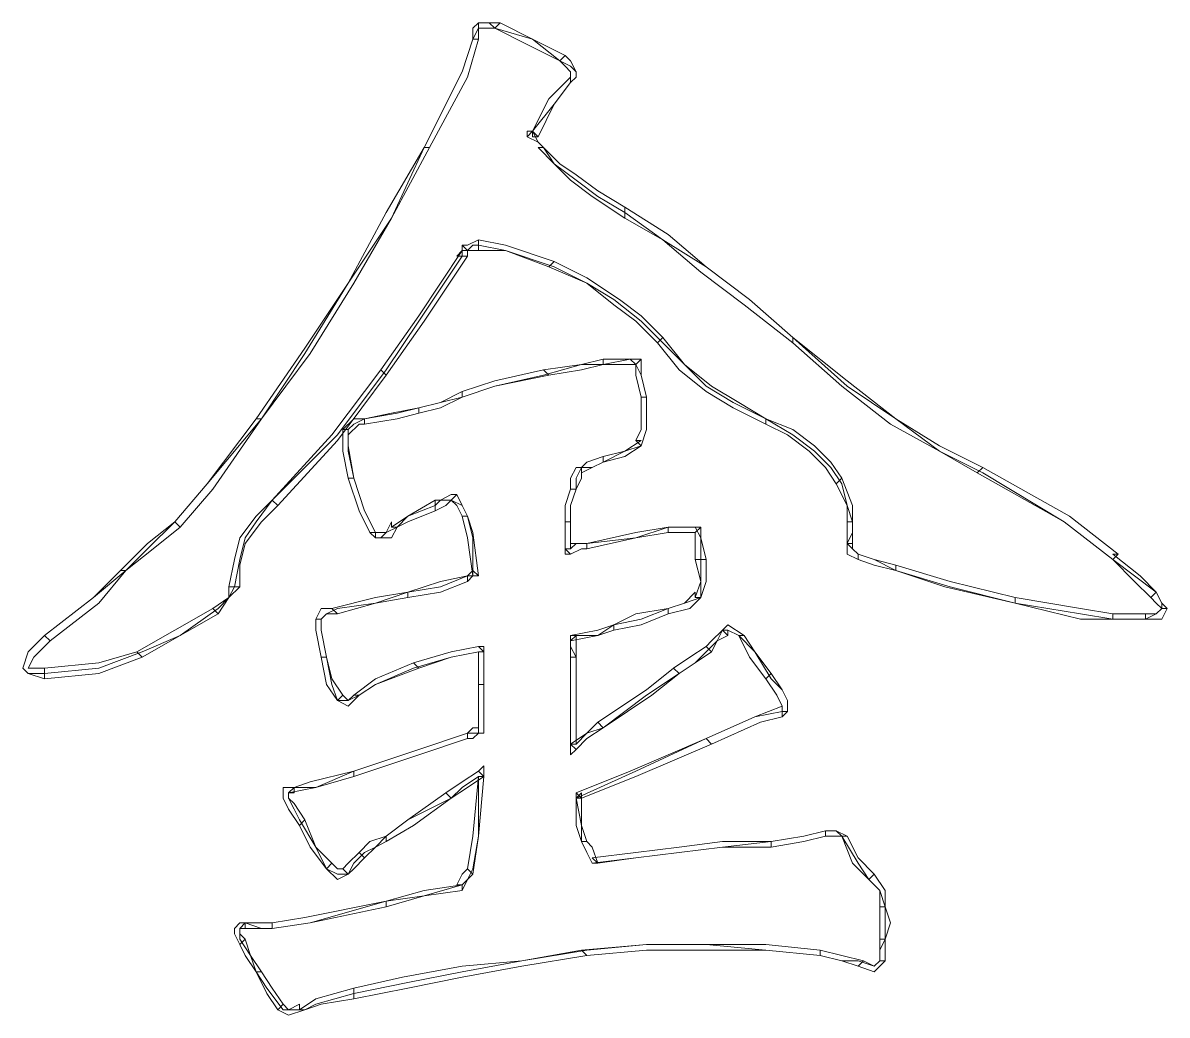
# Model space of a CAD drawing. Extents: x -66030 to 95157, y -13132 to 45879.
# Drawn here: x 71762 to 72587, y 41124 to 41839 of the extents above; entities that cross this region are included whole.
import ezdxf

# ---------------------------------------------------------------- set-up
doc = ezdxf.new("R2010")
doc.units = 0
doc.header["$LTSCALE"] = 100
doc.header["$MEASUREMENT"] = 0
doc.layers.get('0').update_dxf_attribs({"linetype": 'CONTINUOUS'})

msp = doc.modelspace()

# ---------------------------------------------------------------- linework, layer by layer
at = {"lineweight": 0}
for points in [[(72453.8, 41514.34), (72422.55, 41529.97), (72391.3, 41553.4), (72356.15, 41576.84), (72317.09, 41611.99), (72285.84, 41639.34), (72254.59, 41662.77), (72223.34, 41682.3), (72196, 41701.83), (72176.47, 41713.55), (72160.85, 41725.27), (72145.22, 41736.98), (72137.41, 41748.7), (72133.51, 41752.61), (72129.6, 41760.42), (72129.6, 41760.42), (72129.6, 41760.42), (72145.22, 41779.95), (72156.94, 41795.57), (72160.85, 41799.48), (72160.85, 41803.39), (72156.94, 41807.29), (72149.13, 41811.2), (72129.6, 41826.82), (72102.26, 41834.63), (72098.35, 41838.54), (72090.54, 41838.54), (72090.54, 41834.63), (72086.63, 41826.82), (72078.82, 41803.39), (72051.48, 41748.7), (72028.04, 41697.93), (71996.8, 41651.05), (71965.55, 41600.28), (71934.3, 41553.4), (71895.24, 41506.53), (71871.81, 41479.19), (71852.28, 41459.66), (71836.65, 41444.04), (71813.22, 41424.51), (71778.06, 41397.17), (71766.34, 41385.45), (71762.44, 41373.73), (71766.34, 41369.82), (71778.06, 41369.82), (71817.12, 41373.73), (71848.37, 41385.45), (71875.71, 41397.17), (71903.05, 41416.7), (71910.87, 41424.51), (71914.77, 41432.32), (71918.68, 41451.85), (71922.58, 41467.47), (71930.4, 41479.19), (71942.11, 41494.81), (71988.98, 41541.69), (72024.14, 41588.56), (72047.57, 41623.71), (72078.82, 41670.58), (72078.82, 41674.49), (72082.73, 41674.49), (72086.63, 41678.4), (72090.54, 41678.4), (72110.07, 41674.49), (72145.22, 41662.77), (72168.66, 41651.05), (72188.19, 41639.34), (72207.72, 41623.71), (72223.34, 41608.09), (72238.97, 41592.46), (72254.59, 41576.84), (72274.12, 41565.12), (72297.56, 41553.4), (72317.09, 41541.69), (72332.71, 41529.97), (72344.43, 41518.25), (72352.24, 41506.53), (72356.15, 41490.91), (72360.05, 41479.19), (72360.05, 41471.38), (72356.15, 41463.57), (72360.05, 41459.66), (72363.96, 41455.76), (72375.68, 41451.85), (72391.3, 41444.04), (72430.36, 41432.32), (72477.23, 41420.6), (72524.1, 41412.79), (72547.54, 41408.88), (72559.26, 41408.88), (72570.97, 41408.88), (72578.79, 41412.79), (72582.69, 41416.7), (72582.69, 41420.6), (72578.79, 41428.41), (72563.16, 41440.13), (72547.54, 41451.85), (72512.38, 41479.19), (72453.8, 41514.34)], [(72090.54, 41826.82), (72090.54, 41826.82), (72090.54, 41834.63), (72094.45, 41834.63), (72094.45, 41834.63), (72102.26, 41834.63), (72106.16, 41838.54), (72098.35, 41838.54), (72090.54, 41838.54), (72086.63, 41834.63), (72086.63, 41826.82), (72086.63, 41826.82), (72090.54, 41826.82), (72090.54, 41826.82), (72090.54, 41826.82)], [(72102.26, 41834.63), (72102.26, 41834.63), (72125.69, 41822.92), (72149.13, 41811.2), (72153.04, 41815.1), (72129.6, 41826.82), (72106.16, 41838.54), (72106.16, 41838.54), (72102.26, 41834.63), (72102.26, 41834.63), (72102.26, 41834.63)], [(72055.39, 41748.7), (72055.39, 41748.7), (72082.73, 41799.48), (72090.54, 41826.82), (72086.63, 41826.82), (72078.82, 41803.39), (72051.48, 41748.7), (72051.48, 41748.7), (72051.48, 41748.7), (72051.48, 41748.7), (72051.48, 41748.7)], [(72149.13, 41811.2), (72149.13, 41811.2), (72153.04, 41807.29), (72156.94, 41803.39), (72156.94, 41799.48), (72156.94, 41799.48), (72156.94, 41795.57), (72160.85, 41799.48), (72160.85, 41803.39), (72156.94, 41811.2), (72153.04, 41815.1), (72153.04, 41815.1), (72153.04, 41815.1), (72153.04, 41815.1), (72153.04, 41815.1)], [(72156.94, 41799.48), (72156.94, 41799.48), (72141.32, 41783.86), (72129.6, 41760.42), (72133.51, 41756.51), (72145.22, 41779.95), (72156.94, 41795.57), (72156.94, 41795.57), (72156.94, 41799.48), (72156.94, 41799.48), (72156.94, 41799.48)], [(72129.6, 41760.42), (72125.69, 41756.51), (72133.51, 41752.61), (72137.41, 41748.7), (72137.41, 41748.7), (72133.51, 41752.61), (72129.6, 41760.42), (72129.6, 41756.51), (72129.6, 41760.42), (72125.69, 41760.42), (72125.69, 41756.51)], [(72129.6, 41760.42), (72129.6, 41760.42), (72129.6, 41760.42), (72129.6, 41760.42), (72129.6, 41756.51), (72129.6, 41756.51), (72129.6, 41756.51), (72133.51, 41756.51), (72129.6, 41756.51), (72133.51, 41756.51), (72133.51, 41756.51)], [(71934.3, 41553.4), (71934.3, 41553.4), (71969.46, 41600.28), (72000.7, 41651.05), (72028.04, 41697.93), (72055.39, 41748.7), (72051.48, 41748.7), (72024.14, 41701.83), (71996.8, 41651.05), (71965.55, 41604.18), (71930.4, 41553.4), (71930.4, 41553.4)], [(72137.41, 41748.7), (72133.51, 41748.7), (72145.22, 41736.98), (72156.94, 41725.27), (72172.57, 41713.55), (72196, 41697.93), (72196, 41705.74), (72176.47, 41717.46), (72160.85, 41729.17), (72149.13, 41736.98), (72137.41, 41748.7), (72137.41, 41748.7), (72137.41, 41748.7), (72137.41, 41748.7), (72137.41, 41748.7)], [(72196, 41697.93), (72196, 41697.93), (72223.34, 41682.3), (72250.68, 41658.87), (72281.93, 41635.43), (72317.09, 41608.09), (72317.09, 41611.99), (72285.84, 41639.34), (72254.59, 41662.77), (72227.25, 41686.21), (72196, 41705.74), (72196, 41705.74), (72196, 41705.74), (72196, 41705.74), (72196, 41705.74)], [(72078.82, 41678.4), (72078.82, 41678.4), (72078.82, 41674.49), (72074.92, 41670.58), (72082.73, 41670.58), (72082.73, 41670.58), (72082.73, 41674.49), (72082.73, 41674.49), (72078.82, 41678.4), (72078.82, 41678.4), (72078.82, 41678.4)], [(72090.54, 41682.3), (72090.54, 41682.3), (72082.73, 41678.4), (72078.82, 41678.4), (72082.73, 41674.49), (72086.63, 41674.49), (72090.54, 41674.49), (72090.54, 41674.49), (72090.54, 41674.49), (72090.54, 41674.49), (72090.54, 41674.49)], [(72145.22, 41666.68), (72145.22, 41666.68), (72110.07, 41678.4), (72090.54, 41682.3), (72090.54, 41674.49), (72110.07, 41674.49), (72141.32, 41662.77), (72141.32, 41662.77), (72141.32, 41662.77), (72141.32, 41662.77), (72141.32, 41662.77)], [(72074.92, 41670.58), (72078.82, 41674.49), (72047.57, 41627.62), (72020.23, 41588.56), (72024.14, 41584.65), (72051.48, 41623.71), (72082.73, 41670.58), (72082.73, 41670.58), (72082.73, 41670.58), (72082.73, 41670.58), (72082.73, 41670.58)], [(72223.34, 41611.99), (72223.34, 41611.99), (72207.72, 41627.62), (72192.1, 41639.34), (72168.66, 41654.96), (72145.22, 41666.68), (72141.32, 41662.77), (72168.66, 41651.05), (72188.19, 41635.43), (72203.81, 41623.71), (72219.44, 41608.09), (72219.44, 41608.09), (72219.44, 41608.09), (72219.44, 41608.09), (72219.44, 41608.09)], [(72297.56, 41553.4), (72297.56, 41553.4), (72278.03, 41565.12), (72258.5, 41576.84), (72238.97, 41592.46), (72223.34, 41611.99), (72219.44, 41608.09), (72235.06, 41588.56), (72254.59, 41572.93), (72274.12, 41561.22), (72297.56, 41549.5), (72297.56, 41549.5), (72297.56, 41553.4), (72297.56, 41553.4), (72297.56, 41553.4)], [(72317.09, 41608.09), (72317.09, 41608.09), (72352.24, 41576.84), (72387.39, 41549.5), (72422.55, 41529.97), (72449.89, 41514.34), (72453.8, 41518.25), (72422.55, 41533.87), (72391.3, 41553.4), (72356.15, 41580.75), (72317.09, 41611.99), (72317.09, 41611.99), (72317.09, 41611.99), (72317.09, 41611.99), (72317.09, 41611.99)], [(72168.66, 41170.62), (72211.63, 41174.53), (72254.59, 41174.53), (72297.56, 41170.62), (72336.62, 41166.71), (72352.24, 41162.81), (72363.96, 41162.81), (72375.68, 41158.9), (72379.58, 41162.81), (72379.58, 41170.62), (72383.49, 41178.43), (72383.49, 41190.15), (72383.49, 41201.87), (72379.58, 41213.59), (72371.77, 41221.4), (72363.96, 41233.12), (72352.24, 41252.64), (72348.33, 41256.55), (72340.52, 41256.55), (72324.9, 41252.64), (72301.46, 41248.74), (72266.31, 41244.83), (72235.06, 41240.93), (72203.81, 41237.02), (72172.57, 41233.12), (72168.66, 41240.93), (72164.75, 41248.74), (72164.75, 41260.46), (72160.85, 41279.99), (72160.85, 41279.99), (72160.85, 41279.99), (72203.81, 41299.52), (72254.59, 41322.95), (72289.74, 41338.58), (72309.27, 41342.48), (72313.18, 41342.48), (72313.18, 41350.29), (72309.27, 41358.11), (72301.46, 41365.92), (72289.74, 41385.45), (72278.03, 41397.17), (72270.21, 41401.07), (72266.31, 41401.07), (72262.4, 41393.26), (72254.59, 41385.45), (72246.78, 41377.64), (72235.06, 41369.82), (72211.63, 41354.2), (72180.38, 41330.76), (72168.66, 41326.86), (72160.85, 41319.05), (72160.85, 41346.39), (72160.85, 41381.54), (72156.94, 41389.35), (72156.94, 41397.17), (72176.47, 41397.17), (72188.19, 41404.98), (72207.72, 41408.88), (72227.25, 41416.7), (72238.97, 41420.6), (72250.68, 41424.51), (72250.68, 41436.23), (72250.68, 41451.85), (72250.68, 41467.47), (72246.78, 41475.29), (72242.87, 41475.29), (72227.25, 41475.29), (72203.81, 41467.47), (72168.66, 41463.57), (72160.85, 41463.57), (72156.94, 41459.66), (72156.94, 41471.38), (72156.94, 41479.19), (72156.94, 41490.91), (72160.85, 41502.63), (72160.85, 41510.44), (72164.75, 41518.25), (72172.57, 41518.25), (72180.38, 41522.16), (72196, 41529.97), (72207.72, 41533.87), (72211.63, 41545.59), (72211.63, 41569.03), (72207.72, 41584.65), (72203.81, 41592.46), (72199.91, 41596.37), (72180.38, 41592.46), (72164.75, 41592.46), (72137.41, 41584.65), (72102.26, 41576.84), (72078.82, 41569.03), (72063.2, 41565.12), (72047.57, 41561.22), (72031.95, 41557.31), (72008.51, 41553.4), (72000.7, 41549.5), (71996.8, 41545.59), (71996.8, 41529.97), (72000.7, 41510.44), (72008.51, 41487), (72016.33, 41471.38), (72016.33, 41467.47), (72020.23, 41467.47), (72024.14, 41471.38), (72031.95, 41475.29), (72039.76, 41483.1), (72059.29, 41490.91), (72063.2, 41494.81), (72071.01, 41494.81), (72078.82, 41490.91), (72082.73, 41483.1), (72086.63, 41467.47), (72086.63, 41440.13), (72086.63, 41440.13), (72082.73, 41440.13), (72063.2, 41432.32), (72039.76, 41428.41), (72016.33, 41420.6), (71988.98, 41416.7), (71981.17, 41412.79), (71977.27, 41408.88), (71977.27, 41401.07), (71981.17, 41381.54), (71985.08, 41362.01), (71988.98, 41350.29), (71996.8, 41350.29), (72004.61, 41354.2), (72016.33, 41362.01), (72043.67, 41373.73), (72071.01, 41381.54), (72090.54, 41385.45), (72090.54, 41373.73), (72090.54, 41362.01), (72090.54, 41346.39), (72090.54, 41326.86), (72086.63, 41326.86), (72082.73, 41326.86), (72047.57, 41315.14), (72000.7, 41299.52), (71973.36, 41287.8), (71957.74, 41287.8), (71953.83, 41283.89), (71953.83, 41279.99), (71957.74, 41272.17), (71961.64, 41264.36), (71973.36, 41244.83), (71981.17, 41229.21), (71988.98, 41225.3), (71996.8, 41225.3), (72000.7, 41233.12), (72008.51, 41240.93), (72016.33, 41244.83), (72024.14, 41252.64), (72039.76, 41264.36), (72071.01, 41279.99), (72078.82, 41287.8), (72090.54, 41295.61), (72090.54, 41252.64), (72086.63, 41229.21), (72082.73, 41221.4), (72078.82, 41217.49), (72051.48, 41209.68), (72024.14, 41205.77), (71969.46, 41190.15), (71942.11, 41186.24), (71934.3, 41186.24), (71922.58, 41190.15), (71918.68, 41186.24), (71918.68, 41186.24), (71918.68, 41182.34), (71918.68, 41178.43), (71926.49, 41166.71), (71930.4, 41155), (71938.21, 41143.28), (71949.93, 41127.65), (71953.83, 41127.65), (71965.55, 41127.65), (71973.36, 41131.56), (72000.7, 41139.37), (72039.76, 41147.18), (72078.82, 41155), (72121.79, 41162.81), (72168.66, 41170.62)], [(72141.32, 41584.65), (72141.32, 41584.65), (72164.75, 41588.56), (72180.38, 41592.46), (72180.38, 41596.37), (72164.75, 41592.46), (72137.41, 41588.56), (72137.41, 41588.56)], [(72180.38, 41592.46), (72180.38, 41592.46), (72199.91, 41592.46), (72203.81, 41592.46), (72207.72, 41596.37), (72199.91, 41596.37), (72180.38, 41596.37), (72180.38, 41596.37), (72180.38, 41596.37), (72180.38, 41596.37), (72180.38, 41596.37)], [(72203.81, 41592.46), (72203.81, 41592.46), (72203.81, 41584.65), (72207.72, 41569.03), (72211.63, 41569.03), (72207.72, 41584.65), (72207.72, 41596.37), (72207.72, 41596.37), (72207.72, 41596.37), (72207.72, 41596.37), (72207.72, 41596.37)], [(72020.23, 41588.56), (72020.23, 41588.56), (71985.08, 41541.69), (71942.11, 41494.81), (71946.02, 41490.91), (71988.98, 41537.78), (72024.14, 41584.65), (72024.14, 41584.65)], [(72078.82, 41569.03), (72078.82, 41569.03), (72102.26, 41576.84), (72141.32, 41584.65), (72137.41, 41588.56), (72102.26, 41580.75), (72078.82, 41572.93), (72078.82, 41572.93), (72078.82, 41569.03), (72078.82, 41569.03), (72078.82, 41569.03)], [(72047.57, 41557.31), (72047.57, 41557.31), (72063.2, 41561.22), (72078.82, 41569.03), (72078.82, 41572.93), (72063.2, 41565.12), (72047.57, 41561.22), (72047.57, 41561.22)], [(72207.72, 41569.03), (72207.72, 41569.03), (72207.72, 41545.59), (72203.81, 41537.78), (72207.72, 41533.87), (72211.63, 41545.59), (72211.63, 41569.03), (72211.63, 41569.03), (72211.63, 41569.03), (72211.63, 41569.03), (72211.63, 41569.03)], [(72008.51, 41549.5), (72008.51, 41549.5), (72031.95, 41553.4), (72047.57, 41557.31), (72047.57, 41561.22), (72028.04, 41557.31), (72008.51, 41553.4), (72008.51, 41553.4), (72008.51, 41549.5), (72008.51, 41549.5), (72008.51, 41549.5)], [(71875.71, 41475.29), (71875.71, 41475.29), (71899.15, 41502.63), (71934.3, 41553.4), (71930.4, 41553.4), (71895.24, 41506.53), (71871.81, 41479.19), (71871.81, 41479.19)], [(71996.8, 41545.59), (71996.8, 41541.69), (72004.61, 41549.5), (72008.51, 41549.5), (72008.51, 41553.4), (72000.7, 41553.4), (71992.89, 41545.59), (71992.89, 41545.59), (71992.89, 41545.59), (71992.89, 41545.59), (71992.89, 41545.59)], [(72352.24, 41510.44), (72352.24, 41510.44), (72344.43, 41522.16), (72332.71, 41533.87), (72317.09, 41545.59), (72297.56, 41553.4), (72297.56, 41549.5), (72313.18, 41541.69), (72328.8, 41529.97), (72340.52, 41518.25), (72348.33, 41506.53), (72348.33, 41506.53), (72352.24, 41510.44), (72352.24, 41510.44), (72352.24, 41510.44)], [(72000.7, 41510.44), (72000.7, 41510.44), (71996.8, 41533.87), (71996.8, 41545.59), (71992.89, 41545.59), (71992.89, 41529.97), (71996.8, 41510.44), (71996.8, 41510.44)], [(72203.81, 41537.78), (72207.72, 41537.78), (72196, 41529.97), (72180.38, 41526.06), (72180.38, 41522.16), (72196, 41526.06), (72207.72, 41533.87), (72207.72, 41533.87), (72207.72, 41533.87), (72207.72, 41533.87), (72207.72, 41533.87)], [(72180.38, 41526.06), (72180.38, 41526.06), (72168.66, 41522.16), (72164.75, 41518.25), (72164.75, 41514.34), (72172.57, 41518.25), (72180.38, 41522.16), (72180.38, 41522.16), (72180.38, 41522.16), (72180.38, 41522.16), (72180.38, 41522.16)], [(72164.75, 41518.25), (72160.85, 41518.25), (72156.94, 41510.44), (72156.94, 41502.63), (72160.85, 41502.63), (72164.75, 41510.44), (72164.75, 41514.34), (72164.75, 41514.34), (72164.75, 41518.25), (72160.85, 41518.25), (72160.85, 41518.25)], [(72449.89, 41514.34), (72449.89, 41514.34), (72512.38, 41479.19), (72547.54, 41451.85), (72551.44, 41455.76), (72516.29, 41483.1), (72453.8, 41518.25), (72453.8, 41518.25), (72453.8, 41518.25), (72453.8, 41518.25), (72453.8, 41518.25)], [(72016.33, 41471.38), (72016.33, 41471.38), (72008.51, 41487), (72000.7, 41510.44), (71996.8, 41510.44), (72004.61, 41487), (72012.42, 41471.38), (72012.42, 41471.38), (72016.33, 41471.38), (72016.33, 41471.38), (72016.33, 41471.38)], [(72360.05, 41479.19), (72360.05, 41479.19), (72360.05, 41490.91), (72352.24, 41510.44), (72348.33, 41506.53), (72356.15, 41490.91), (72356.15, 41479.19), (72356.15, 41479.19), (72356.15, 41479.19), (72356.15, 41479.19), (72356.15, 41479.19)], [(72074.92, 41498.72), (72071.01, 41498.72), (72063.2, 41494.81), (72059.29, 41494.81), (72059.29, 41487), (72067.1, 41490.91), (72071.01, 41494.81), (72071.01, 41494.81), (72074.92, 41498.72), (72071.01, 41498.72), (72071.01, 41498.72)], [(72082.73, 41483.1), (72082.73, 41483.1), (72078.82, 41490.91), (72074.92, 41498.72), (72071.01, 41494.81), (72074.92, 41490.91), (72078.82, 41483.1), (72078.82, 41483.1), (72082.73, 41483.1), (72082.73, 41483.1), (72082.73, 41483.1)], [(72156.94, 41502.63), (72156.94, 41502.63), (72153.04, 41490.91), (72153.04, 41479.19), (72156.94, 41479.19), (72156.94, 41490.91), (72160.85, 41502.63), (72160.85, 41502.63), (72160.85, 41502.63), (72160.85, 41502.63), (72160.85, 41502.63)], [(71942.11, 41494.81), (71942.11, 41494.81), (71930.4, 41483.1), (71918.68, 41467.47), (71914.77, 41451.85), (71910.87, 41432.32), (71918.68, 41432.32), (71918.68, 41447.94), (71922.58, 41463.57), (71934.3, 41479.19), (71946.02, 41490.91), (71946.02, 41490.91), (71946.02, 41490.91), (71946.02, 41490.91), (71946.02, 41490.91)], [(72059.29, 41494.81), (72059.29, 41494.81), (72039.76, 41483.1), (72028.04, 41475.29), (72031.95, 41475.29), (72039.76, 41479.19), (72059.29, 41487), (72059.29, 41487), (72059.29, 41487), (72059.29, 41487), (72059.29, 41487)], [(72090.54, 41440.13), (72090.54, 41440.13), (72086.63, 41471.38), (72082.73, 41483.1), (72078.82, 41483.1), (72082.73, 41467.47), (72086.63, 41440.13), (72086.63, 41444.04), (72090.54, 41440.13), (72090.54, 41440.13), (72090.54, 41440.13)], [(71836.65, 41444.04), (71836.65, 41444.04), (71856.18, 41459.66), (71875.71, 41475.29), (71871.81, 41479.19), (71852.28, 41463.57), (71832.75, 41444.04), (71832.75, 41444.04), (71832.75, 41444.04), (71832.75, 41444.04), (71832.75, 41444.04)], [(72028.04, 41475.29), (72028.04, 41479.19), (72024.14, 41471.38), (72020.23, 41471.38), (72020.23, 41471.38), (72016.33, 41471.38), (72012.42, 41471.38), (72016.33, 41467.47), (72024.14, 41467.47), (72028.04, 41467.47), (72031.95, 41475.29), (72031.95, 41475.29), (72031.95, 41475.29), (72031.95, 41475.29), (72031.95, 41475.29)], [(72153.04, 41479.19), (72153.04, 41479.19), (72153.04, 41471.38), (72153.04, 41459.66), (72156.94, 41459.66), (72156.94, 41471.38), (72156.94, 41479.19), (72156.94, 41479.19)], [(72168.66, 41459.66), (72168.66, 41459.66), (72203.81, 41467.47), (72227.25, 41471.38), (72227.25, 41475.29), (72203.81, 41471.38), (72168.66, 41463.57), (72168.66, 41463.57)], [(72227.25, 41471.38), (72227.25, 41471.38), (72242.87, 41471.38), (72246.78, 41471.38), (72250.68, 41475.29), (72242.87, 41475.29), (72227.25, 41475.29), (72227.25, 41475.29), (72227.25, 41475.29), (72227.25, 41475.29), (72227.25, 41475.29)], [(72246.78, 41471.38), (72246.78, 41471.38), (72246.78, 41467.47), (72246.78, 41451.85), (72254.59, 41451.85), (72250.68, 41467.47), (72250.68, 41475.29), (72250.68, 41475.29), (72250.68, 41475.29), (72250.68, 41475.29), (72250.68, 41475.29)], [(72360.05, 41463.57), (72360.05, 41463.57), (72360.05, 41471.38), (72360.05, 41479.19), (72356.15, 41479.19), (72356.15, 41471.38), (72356.15, 41463.57), (72356.15, 41463.57), (72356.15, 41463.57), (72356.15, 41463.57), (72356.15, 41463.57)], [(72153.04, 41459.66), (72156.94, 41455.76), (72164.75, 41459.66), (72168.66, 41459.66), (72168.66, 41463.57), (72160.85, 41463.57), (72156.94, 41463.57), (72156.94, 41459.66), (72153.04, 41459.66), (72153.04, 41455.76), (72156.94, 41455.76)], [(72363.96, 41455.76), (72363.96, 41455.76), (72360.05, 41459.66), (72360.05, 41463.57), (72356.15, 41463.57), (72356.15, 41455.76), (72363.96, 41451.85), (72363.96, 41451.85), (72363.96, 41455.76), (72363.96, 41455.76), (72363.96, 41455.76)], [(72391.3, 41447.94), (72391.3, 41447.94), (72375.68, 41451.85), (72363.96, 41455.76), (72363.96, 41451.85), (72375.68, 41447.94), (72391.3, 41444.04), (72391.3, 41444.04), (72391.3, 41444.04), (72391.3, 41444.04), (72391.3, 41444.04)], [(72547.54, 41451.85), (72547.54, 41451.85), (72563.16, 41436.23), (72574.88, 41424.51), (72578.79, 41428.41), (72567.07, 41440.13), (72547.54, 41455.76), (72551.44, 41455.76), (72547.54, 41451.85), (72547.54, 41451.85), (72547.54, 41451.85)], [(72246.78, 41451.85), (72246.78, 41451.85), (72250.68, 41436.23), (72246.78, 41424.51), (72250.68, 41424.51), (72254.59, 41436.23), (72254.59, 41451.85), (72254.59, 41451.85), (72254.59, 41451.85), (72254.59, 41451.85), (72254.59, 41451.85)], [(72477.23, 41424.51), (72477.23, 41424.51), (72430.36, 41436.23), (72391.3, 41447.94), (72391.3, 41444.04), (72426.45, 41432.32), (72477.23, 41420.6), (72477.23, 41420.6), (72477.23, 41420.6), (72477.23, 41420.6), (72477.23, 41420.6)], [(71781.97, 41393.26), (71781.97, 41393.26), (71817.12, 41420.6), (71836.65, 41444.04), (71832.75, 41444.04), (71813.22, 41424.51), (71778.06, 41397.17), (71778.06, 41397.17), (71778.06, 41397.17), (71778.06, 41397.17), (71778.06, 41397.17)], [(72039.76, 41424.51), (72039.76, 41424.51), (72063.2, 41428.41), (72082.73, 41436.23), (72082.73, 41440.13), (72063.2, 41436.23), (72039.76, 41428.41), (72039.76, 41428.41)], [(72082.73, 41436.23), (72082.73, 41436.23), (72086.63, 41440.13), (72090.54, 41440.13), (72086.63, 41444.04), (72086.63, 41444.04), (72082.73, 41440.13), (72082.73, 41440.13), (72082.73, 41436.23), (72082.73, 41436.23), (72082.73, 41436.23)], [(71910.87, 41432.32), (71910.87, 41432.32), (71910.87, 41424.51), (71899.15, 41416.7), (71903.05, 41412.79), (71910.87, 41424.51), (71918.68, 41432.32), (71918.68, 41432.32), (71918.68, 41432.32), (71918.68, 41432.32), (71918.68, 41432.32)], [(71988.98, 41412.79), (71988.98, 41412.79), (72016.33, 41420.6), (72039.76, 41424.51), (72039.76, 41428.41), (72016.33, 41424.51), (71985.08, 41416.7), (71985.08, 41416.7), (71988.98, 41412.79), (71988.98, 41412.79), (71988.98, 41412.79)], [(72246.78, 41424.51), (72246.78, 41428.41), (72238.97, 41420.6), (72227.25, 41416.7), (72227.25, 41412.79), (72242.87, 41416.7), (72250.68, 41424.51), (72250.68, 41424.51), (72250.68, 41424.51), (72250.68, 41424.51), (72250.68, 41424.51)], [(72547.54, 41412.79), (72547.54, 41412.79), (72524.1, 41416.7), (72477.23, 41424.51), (72477.23, 41420.6), (72524.1, 41408.88), (72547.54, 41408.88), (72547.54, 41408.88)], [(72574.88, 41424.51), (72574.88, 41424.51), (72578.79, 41420.6), (72582.69, 41416.7), (72586.6, 41416.7), (72582.69, 41420.6), (72578.79, 41428.41), (72578.79, 41428.41), (72578.79, 41428.41), (72578.79, 41428.41), (72578.79, 41428.41)], [(71899.15, 41416.7), (71899.15, 41416.7), (71871.81, 41401.07), (71844.46, 41385.45), (71848.37, 41381.54), (71875.71, 41397.17), (71903.05, 41412.79), (71903.05, 41412.79), (71903.05, 41412.79), (71903.05, 41412.79), (71903.05, 41412.79)], [(71977.27, 41408.88), (71977.27, 41408.88), (71981.17, 41412.79), (71988.98, 41412.79), (71985.08, 41416.7), (71977.27, 41416.7), (71973.36, 41408.88), (71973.36, 41408.88), (71973.36, 41408.88), (71973.36, 41408.88), (71973.36, 41408.88)], [(72227.25, 41416.7), (72227.25, 41416.7), (72203.81, 41412.79), (72188.19, 41404.98), (72188.19, 41401.07), (72207.72, 41404.98), (72227.25, 41412.79), (72227.25, 41412.79), (72227.25, 41416.7), (72227.25, 41416.7), (72227.25, 41416.7)], [(72582.69, 41416.7), (72582.69, 41416.7), (72578.79, 41412.79), (72570.97, 41412.79), (72570.97, 41408.88), (72582.69, 41408.88), (72586.6, 41416.7), (72586.6, 41416.7), (72582.69, 41416.7), (72582.69, 41416.7), (72582.69, 41416.7)], [(71981.17, 41381.54), (71981.17, 41381.54), (71977.27, 41401.07), (71977.27, 41408.88), (71973.36, 41408.88), (71973.36, 41401.07), (71977.27, 41381.54), (71977.27, 41381.54), (71977.27, 41381.54), (71977.27, 41381.54), (71977.27, 41381.54)], [(72570.97, 41412.79), (72570.97, 41412.79), (72559.26, 41412.79), (72547.54, 41412.79), (72547.54, 41408.88), (72559.26, 41408.88), (72570.97, 41408.88), (72570.97, 41408.88), (72570.97, 41408.88), (72570.97, 41408.88), (72570.97, 41408.88)], [(72188.19, 41404.98), (72188.19, 41404.98), (72176.47, 41401.07), (72156.94, 41397.17), (72156.94, 41393.26), (72176.47, 41397.17), (72188.19, 41401.07), (72188.19, 41401.07), (72188.19, 41404.98), (72188.19, 41404.98), (72188.19, 41404.98)], [(72258.5, 41385.45), (72258.5, 41385.45), (72262.4, 41393.26), (72270.21, 41397.17), (72266.31, 41401.07), (72258.5, 41393.26), (72254.59, 41389.35), (72254.59, 41389.35), (72254.59, 41389.35), (72254.59, 41389.35), (72254.59, 41389.35)], [(72270.21, 41397.17), (72270.21, 41397.17), (72270.21, 41401.07), (72278.03, 41397.17), (72281.93, 41397.17), (72270.21, 41404.98), (72266.31, 41401.07), (72266.31, 41401.07), (72270.21, 41397.17), (72270.21, 41397.17), (72270.21, 41397.17)], [(71778.06, 41373.73), (71778.06, 41373.73), (71766.34, 41373.73), (71766.34, 41373.73), (71770.25, 41381.54), (71781.97, 41393.26), (71778.06, 41397.17), (71766.34, 41385.45), (71762.44, 41373.73), (71766.34, 41369.82), (71778.06, 41365.92), (71778.06, 41365.92), (71778.06, 41373.73), (71778.06, 41373.73), (71778.06, 41373.73)], [(72094.45, 41385.45), (72090.54, 41389.35), (72071.01, 41385.45), (72043.67, 41377.64), (72047.57, 41373.73), (72071.01, 41381.54), (72090.54, 41385.45), (72090.54, 41385.45), (72094.45, 41385.45), (72094.45, 41389.35), (72090.54, 41389.35)], [(72156.94, 41397.17), (72156.94, 41397.17), (72156.94, 41389.35), (72156.94, 41381.54), (72160.85, 41381.54), (72160.85, 41389.35), (72160.85, 41397.17), (72156.94, 41393.26), (72156.94, 41397.17), (72156.94, 41397.17), (72156.94, 41397.17)], [(72235.06, 41369.82), (72235.06, 41369.82), (72246.78, 41377.64), (72258.5, 41385.45), (72254.59, 41389.35), (72242.87, 41381.54), (72231.15, 41373.73), (72231.15, 41373.73), (72231.15, 41373.73), (72231.15, 41373.73), (72231.15, 41373.73)], [(72278.03, 41397.17), (72278.03, 41397.17), (72285.84, 41381.54), (72297.56, 41365.92), (72301.46, 41369.82), (72289.74, 41385.45), (72281.93, 41397.17), (72281.93, 41397.17), (72281.93, 41397.17), (72281.93, 41397.17), (72281.93, 41397.17)], [(71844.46, 41385.45), (71844.46, 41385.45), (71817.12, 41377.64), (71778.06, 41373.73), (71778.06, 41365.92), (71817.12, 41369.82), (71848.37, 41381.54), (71848.37, 41381.54)], [(71992.89, 41354.2), (71992.89, 41354.2), (71985.08, 41365.92), (71981.17, 41381.54), (71977.27, 41381.54), (71981.17, 41362.01), (71988.98, 41350.29), (71988.98, 41350.29), (71988.98, 41350.29), (71988.98, 41350.29), (71988.98, 41350.29)], [(72094.45, 41362.01), (72094.45, 41362.01), (72094.45, 41373.73), (72094.45, 41385.45), (72090.54, 41385.45), (72090.54, 41373.73), (72090.54, 41362.01), (72090.54, 41362.01), (72094.45, 41362.01), (72094.45, 41362.01), (72094.45, 41362.01)], [(72156.94, 41381.54), (72156.94, 41381.54), (72156.94, 41346.39), (72156.94, 41319.05), (72160.85, 41319.05), (72160.85, 41346.39), (72160.85, 41381.54), (72160.85, 41381.54), (72160.85, 41381.54), (72160.85, 41381.54), (72160.85, 41381.54)], [(72043.67, 41377.64), (72043.67, 41377.64), (72016.33, 41365.92), (72000.7, 41354.2), (72004.61, 41354.2), (72016.33, 41362.01), (72047.57, 41373.73), (72047.57, 41373.73)], [(72180.38, 41330.76), (72180.38, 41330.76), (72215.53, 41354.2), (72235.06, 41369.82), (72231.15, 41373.73), (72211.63, 41358.11), (72176.47, 41334.67), (72176.47, 41334.67), (72180.38, 41330.76), (72180.38, 41330.76), (72180.38, 41330.76)], [(72297.56, 41365.92), (72297.56, 41365.92), (72305.37, 41354.2), (72309.27, 41346.39), (72309.27, 41346.39), (72309.27, 41346.39), (72309.27, 41338.58), (72313.18, 41342.48), (72313.18, 41350.29), (72309.27, 41358.11), (72301.46, 41369.82), (72301.46, 41369.82), (72297.56, 41365.92), (72297.56, 41365.92), (72297.56, 41365.92)], [(72090.54, 41326.86), (72094.45, 41326.86), (72094.45, 41346.39), (72094.45, 41362.01), (72090.54, 41362.01), (72090.54, 41346.39), (72090.54, 41326.86), (72090.54, 41330.76), (72090.54, 41326.86), (72094.45, 41326.86), (72094.45, 41326.86)], [(72000.7, 41354.2), (72000.7, 41354.2), (71996.8, 41350.29), (71992.89, 41354.2), (71988.98, 41350.29), (71996.8, 41346.39), (72004.61, 41354.2), (72004.61, 41354.2), (72004.61, 41354.2), (72004.61, 41354.2), (72004.61, 41354.2)], [(72309.27, 41346.39), (72309.27, 41346.39), (72289.74, 41338.58), (72254.59, 41322.95), (72258.5, 41319.05), (72293.65, 41334.67), (72309.27, 41338.58), (72309.27, 41338.58), (72309.27, 41338.58), (72309.27, 41338.58), (72309.27, 41338.58)], [(72156.94, 41319.05), (72160.85, 41315.14), (72168.66, 41322.95), (72180.38, 41330.76), (72176.47, 41334.67), (72168.66, 41326.86), (72156.94, 41319.05), (72160.85, 41319.05), (72156.94, 41319.05), (72156.94, 41311.23), (72160.85, 41315.14)], [(72000.7, 41295.61), (72000.7, 41295.61), (72047.57, 41311.23), (72082.73, 41322.95), (72082.73, 41326.86), (72047.57, 41315.14), (72000.7, 41299.52), (72000.7, 41299.52)], [(72082.73, 41322.95), (72082.73, 41322.95), (72086.63, 41322.95), (72090.54, 41326.86), (72090.54, 41330.76), (72086.63, 41330.76), (72082.73, 41326.86), (72082.73, 41326.86), (72082.73, 41322.95), (72082.73, 41322.95), (72082.73, 41322.95)], [(72254.59, 41322.95), (72254.59, 41322.95), (72199.91, 41299.52), (72160.85, 41283.89), (72164.75, 41279.99), (72203.81, 41295.61), (72258.5, 41319.05), (72258.5, 41319.05)], [(71957.74, 41283.89), (71953.83, 41283.89), (71973.36, 41287.8), (72000.7, 41295.61), (72000.7, 41299.52), (71969.46, 41291.7), (71957.74, 41287.8), (71957.74, 41287.8), (71957.74, 41287.8), (71957.74, 41287.8), (71957.74, 41287.8)], [(72094.45, 41295.61), (72090.54, 41299.52), (72078.82, 41291.7), (72067.1, 41283.89), (72071.01, 41279.99), (72082.73, 41287.8), (72094.45, 41295.61), (72090.54, 41295.61), (72094.45, 41295.61), (72094.45, 41303.42), (72090.54, 41299.52)], [(72086.63, 41225.3), (72086.63, 41225.3), (72090.54, 41252.64), (72094.45, 41295.61), (72090.54, 41295.61), (72086.63, 41252.64), (72082.73, 41229.21), (72082.73, 41229.21), (72086.63, 41225.3), (72086.63, 41225.3), (72086.63, 41225.3)], [(71965.55, 41264.36), (71965.55, 41264.36), (71957.74, 41276.08), (71953.83, 41279.99), (71953.83, 41283.89), (71957.74, 41283.89), (71957.74, 41287.8), (71949.93, 41287.8), (71949.93, 41279.99), (71953.83, 41272.17), (71961.64, 41260.46), (71961.64, 41260.46)], [(72067.1, 41283.89), (72067.1, 41283.89), (72039.76, 41264.36), (72024.14, 41252.64), (72024.14, 41248.74), (72043.67, 41260.46), (72071.01, 41279.99), (72071.01, 41279.99), (72071.01, 41279.99), (72071.01, 41279.99), (72071.01, 41279.99)], [(72160.85, 41279.99), (72160.85, 41279.99), (72160.85, 41260.46), (72164.75, 41248.74), (72168.66, 41248.74), (72164.75, 41260.46), (72164.75, 41279.99), (72164.75, 41283.89), (72164.75, 41279.99), (72164.75, 41279.99), (72164.75, 41283.89)], [(72160.85, 41283.89), (72160.85, 41283.89), (72160.85, 41283.89), (72160.85, 41279.99), (72164.75, 41283.89), (72164.75, 41279.99), (72160.85, 41279.99), (72164.75, 41279.99), (72160.85, 41279.99), (72160.85, 41279.99), (72164.75, 41279.99)], [(71985.08, 41233.12), (71985.08, 41233.12), (71973.36, 41244.83), (71965.55, 41264.36), (71961.64, 41260.46), (71969.46, 41244.83), (71981.17, 41229.21), (71981.17, 41229.21), (71981.17, 41229.21), (71981.17, 41229.21), (71981.17, 41229.21)], [(72024.14, 41252.64), (72024.14, 41252.64), (72012.42, 41248.74), (72004.61, 41240.93), (72008.51, 41237.02), (72016.33, 41244.83), (72024.14, 41248.74), (72024.14, 41248.74), (72024.14, 41248.74), (72024.14, 41248.74), (72024.14, 41248.74)], [(72301.46, 41244.83), (72301.46, 41244.83), (72324.9, 41248.74), (72340.52, 41252.64), (72340.52, 41256.55), (72324.9, 41252.64), (72301.46, 41248.74), (72301.46, 41248.74), (72301.46, 41244.83), (72301.46, 41244.83), (72301.46, 41244.83)], [(72340.52, 41252.64), (72340.52, 41252.64), (72348.33, 41252.64), (72352.24, 41252.64), (72356.15, 41252.64), (72348.33, 41256.55), (72340.52, 41256.55), (72340.52, 41256.55), (72340.52, 41256.55), (72340.52, 41256.55), (72340.52, 41256.55)], [(72352.24, 41252.64), (72352.24, 41252.64), (72360.05, 41233.12), (72371.77, 41221.4), (72375.68, 41225.3), (72363.96, 41237.02), (72356.15, 41252.64), (72356.15, 41252.64), (72356.15, 41252.64), (72356.15, 41252.64), (72356.15, 41252.64)], [(72004.61, 41240.93), (72004.61, 41240.93), (71996.8, 41233.12), (71992.89, 41229.21), (71996.8, 41225.3), (72000.7, 41229.21), (72008.51, 41237.02), (72008.51, 41237.02)], [(72164.75, 41248.74), (72164.75, 41248.74), (72168.66, 41240.93), (72172.57, 41233.12), (72176.47, 41233.12), (72172.57, 41244.83), (72168.66, 41248.74), (72168.66, 41248.74), (72164.75, 41248.74), (72164.75, 41248.74), (72164.75, 41248.74)], [(72172.57, 41233.12), (72176.47, 41233.12), (72203.81, 41237.02), (72235.06, 41240.93), (72266.31, 41244.83), (72301.46, 41244.83), (72301.46, 41248.74), (72266.31, 41248.74), (72235.06, 41244.83), (72203.81, 41240.93), (72172.57, 41237.02), (72176.47, 41233.12), (72172.57, 41233.12), (72172.57, 41233.12), (72176.47, 41233.12)], [(71992.89, 41229.21), (71992.89, 41229.21), (71988.98, 41229.21), (71985.08, 41233.12), (71981.17, 41229.21), (71988.98, 41221.4), (71996.8, 41225.3), (71996.8, 41225.3), (71996.8, 41225.3), (71996.8, 41225.3), (71996.8, 41225.3)], [(72078.82, 41213.59), (72078.82, 41213.59), (72082.73, 41221.4), (72086.63, 41225.3), (72082.73, 41229.21), (72078.82, 41225.3), (72074.92, 41217.49), (72078.82, 41217.49), (72078.82, 41213.59), (72078.82, 41213.59), (72078.82, 41213.59)], [(72371.77, 41221.4), (72371.77, 41221.4), (72379.58, 41213.59), (72379.58, 41201.87), (72383.49, 41201.87), (72383.49, 41213.59), (72375.68, 41225.3), (72375.68, 41225.3), (72371.77, 41221.4), (72371.77, 41221.4), (72371.77, 41221.4)], [(72024.14, 41201.87), (72024.14, 41201.87), (72051.48, 41209.68), (72078.82, 41213.59), (72078.82, 41217.49), (72051.48, 41213.59), (72024.14, 41205.77), (72024.14, 41205.77), (72024.14, 41201.87), (72024.14, 41201.87), (72024.14, 41201.87)], [(71942.11, 41186.24), (71942.11, 41186.24), (71969.46, 41190.15), (72024.14, 41201.87), (72024.14, 41205.77), (71965.55, 41194.06), (71942.11, 41190.15), (71942.11, 41190.15)], [(72379.58, 41201.87), (72379.58, 41201.87), (72379.58, 41190.15), (72379.58, 41178.43), (72383.49, 41178.43), (72387.39, 41190.15), (72383.49, 41201.87), (72383.49, 41201.87)], [(71922.58, 41178.43), (71922.58, 41178.43), (71918.68, 41182.34), (71918.68, 41186.24), (71922.58, 41186.24), (71922.58, 41186.24), (71922.58, 41190.15), (71918.68, 41190.15), (71914.77, 41186.24), (71914.77, 41182.34), (71918.68, 41174.53), (71918.68, 41174.53), (71918.68, 41174.53), (71918.68, 41174.53), (71918.68, 41174.53)], [(71922.58, 41186.24), (71922.58, 41186.24), (71934.3, 41186.24), (71942.11, 41186.24), (71942.11, 41190.15), (71934.3, 41190.15), (71922.58, 41190.15), (71922.58, 41190.15), (71922.58, 41190.15), (71922.58, 41190.15), (71922.58, 41190.15)], [(71934.3, 41155), (71934.3, 41155), (71926.49, 41166.71), (71922.58, 41178.43), (71918.68, 41174.53), (71922.58, 41166.71), (71930.4, 41155), (71930.4, 41155), (71930.4, 41155), (71930.4, 41155), (71930.4, 41155)], [(72379.58, 41178.43), (72379.58, 41178.43), (72379.58, 41170.62), (72379.58, 41162.81), (72383.49, 41162.81), (72383.49, 41170.62), (72383.49, 41178.43), (72383.49, 41178.43), (72383.49, 41178.43), (72383.49, 41178.43), (72383.49, 41178.43)], [(72164.75, 41170.62), (72164.75, 41170.62), (72121.79, 41162.81), (72078.82, 41158.9), (72035.86, 41151.09), (72000.7, 41143.28), (72000.7, 41135.47), (72039.76, 41143.28), (72078.82, 41151.09), (72121.79, 41158.9), (72168.66, 41166.71), (72168.66, 41166.71), (72164.75, 41170.62), (72164.75, 41170.62), (72164.75, 41170.62)], [(72336.62, 41170.62), (72336.62, 41170.62), (72297.56, 41174.53), (72254.59, 41174.53), (72211.63, 41174.53), (72164.75, 41170.62), (72168.66, 41166.71), (72211.63, 41170.62), (72254.59, 41170.62), (72297.56, 41170.62), (72336.62, 41166.71), (72336.62, 41166.71), (72336.62, 41170.62), (72336.62, 41170.62), (72336.62, 41170.62)], [(72367.86, 41162.81), (72367.86, 41162.81), (72352.24, 41166.71), (72336.62, 41170.62), (72336.62, 41166.71), (72352.24, 41162.81), (72363.96, 41158.9), (72363.96, 41158.9), (72367.86, 41162.81), (72367.86, 41162.81), (72367.86, 41162.81)], [(72379.58, 41162.81), (72379.58, 41162.81), (72375.68, 41158.9), (72367.86, 41162.81), (72363.96, 41158.9), (72375.68, 41155), (72383.49, 41162.81), (72383.49, 41162.81)], [(71949.93, 41131.56), (71949.93, 41131.56), (71942.11, 41143.28), (71934.3, 41155), (71930.4, 41155), (71938.21, 41139.37), (71946.02, 41127.65), (71946.02, 41127.65), (71946.02, 41127.65), (71946.02, 41127.65), (71946.02, 41127.65)], [(72000.7, 41143.28), (72000.7, 41143.28), (71973.36, 41135.47), (71961.64, 41127.65), (71965.55, 41127.65), (71977.27, 41131.56), (72000.7, 41135.47), (72000.7, 41135.47)], [(71961.64, 41127.65), (71961.64, 41131.56), (71953.83, 41127.65), (71949.93, 41131.56), (71946.02, 41127.65), (71953.83, 41123.75), (71965.55, 41127.65), (71965.55, 41127.65), (71965.55, 41127.65), (71965.55, 41127.65), (71965.55, 41127.65)]]:
    msp.add_lwpolyline(points, close=True, dxfattribs=at)

doc.saveas('drawing.dxf')
